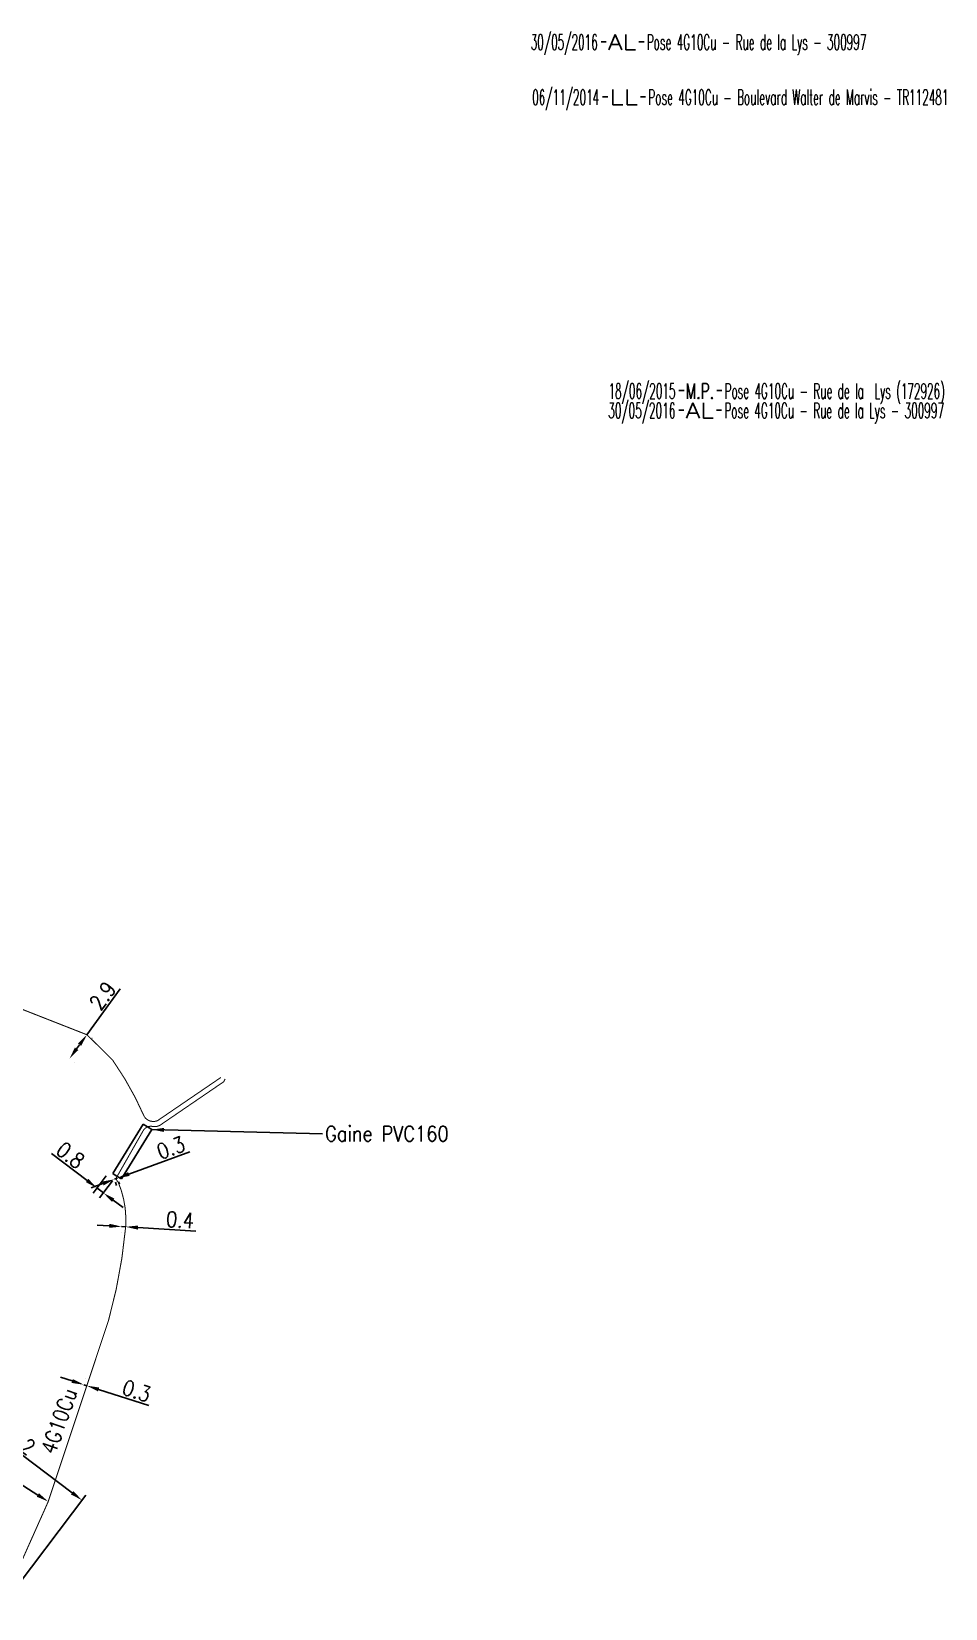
# Model space of a CAD drawing. Header units: millimetres. Extents: x 81122 to 82000, y 143040 to 144000.
# Drawn here: x 81891.7 to 81981.1, y 143613 to 143767.2 of the extents above; entities that cross this region are included whole.
import ezdxf
from ezdxf.enums import TextEntityAlignment as Align

# ---------------------------------------------------------------- set-up
doc = ezdxf.new("R2010")
doc.units = ezdxf.units.MM
doc.header["$PDMODE"] = 34
doc.linetypes.add('E_ST_Cu', pattern=[2000, 1000, 1000])
doc.layers.get('0').update_dxf_attribs({"linetype": 'CONTINUOUS'})
doc.layers.get('DEFPOINTS').update_dxf_attribs({"linetype": 'CONTINUOUS'})
for name, color, linetype in [('E_100', 3, 'CONTINUOUS'), ('E_400', 7, 'CONTINUOUS'), ('E_910', 7, 'CONTINUOUS')]:
    doc.layers.add(name, color=color, linetype=linetype)
doc.styles.get("Standard").update_dxf_attribs({"font": 'romans.shx', "width": 0.85})
doc.dimstyles.get("Standard").update_dxf_attribs({"dimtxt": 1.5, "dimasz": 1.2, "dimexe": 0.625, "dimexo": 0.625, "dimgap": 0.25, "dimtad": 1, "dimdec": 1, "dimzin": 0, "dimdsep": 46, "dimtxsty": 'Standard', "dimcen": -0.5, "dimadec": 0, "dimazin": 0, "dimtfac": 1, "dimtdec": 1, "dimtmove": 0, "dimatfit": 3, "dimfxl": 0, "dimtolj": 1, "dimtzin": 0, "dimarcsym": 0})

# ---------------------------------------------------------------- blocks, each defined once
blk = doc.blocks.new('*D63')
at = {"layer": 'DEFPOINTS', "color": 0, "linetype": 'Continuous', "transparency": 16777216}
for p in [(81897.11, 143669.09), (81895.4, 143666.75), (81895.41, 143666.74)]:
    blk.add_point(p, dxfattribs=at)
at = {"layer": 'E_100', "color": 0, "linetype": 'Continuous', "lineweight": -2, "transparency": 16777216}
for p, q in [((81897.12, 143669.08), (81900.38, 143673.56)), ((81897.61, 143668.72), (81897.62, 143668.72)), ((81896.11, 143667.71), (81896.41, 143668.11)), ((81895.9, 143666.38), (81895.91, 143666.37))]:
    blk.add_line(p, q, dxfattribs=at)
at = {"layer": 'E_100', "color": 0, "linetype": 'Continuous', "transparency": 16777216}
for points in [[(81896.25, 143668.23), (81896.57, 143668), (81897.12, 143669.08)], [(81895.95, 143667.83), (81896.28, 143667.59), (81895.41, 143666.74)]]:
    blk.add_solid(points, dxfattribs=at)
at = {"layer": 'E_100', "color": 0, "linetype": 'Continuous', "transparency": 16777216, "insert": (81898.66, 143672.89), "char_height": 1.5, "attachment_point": 5, "rotation": 53.8618}
blk.add_mtext('\\A1;2.9', dxfattribs=at)
blk = doc.blocks.new('*D64')
at = {"layer": 'DEFPOINTS', "color": 0, "linetype": 'Continuous', "transparency": 16777216}
for p in [(81900.51, 143650.33), (81900.51, 143650.33), (81900.91, 143650.3)]:
    blk.add_point(p, dxfattribs=at)
at = {"layer": 'E_100', "color": 0, "linetype": 'Continuous', "lineweight": -2, "transparency": 16777216}
for p, q in [((81899.31, 143650.4), (81898.12, 143650.47)), ((81900.51, 143650.33), (81900.91, 143650.3)), ((81902.11, 143650.23), (81907.78, 143649.88)), ((81900.47, 143649.7), (81900.47, 143649.7)), ((81900.87, 143649.68), (81900.87, 143649.68))]:
    blk.add_line(p, q, dxfattribs=at)
at = {"layer": 'E_100', "color": 0, "linetype": 'Continuous', "transparency": 16777216}
for points in [[(81899.33, 143650.6), (81899.3, 143650.2), (81900.51, 143650.33)], [(81902.12, 143650.43), (81902.1, 143650.03), (81900.91, 143650.3)]]:
    blk.add_solid(points, dxfattribs=at)
at = {"layer": 'E_100', "color": 0, "linetype": 'Continuous', "transparency": 16777216, "insert": (81906.23, 143650.98), "char_height": 1.5, "attachment_point": 5, "rotation": 356.4656}
blk.add_mtext('\\A1;0.4', dxfattribs=at)
blk = doc.blocks.new('*D65')
at = {"layer": 'DEFPOINTS', "color": 0, "linetype": 'Continuous', "transparency": 16777216}
for p in [(81899.36, 143655.78), (81900, 143655.3), (81898.1, 143654.11)]:
    blk.add_point(p, dxfattribs=at)
at = {"layer": 'E_400', "color": 0, "linetype": 'Continuous', "lineweight": -2, "transparency": 16777216}
for p, q in [((81897.14, 143654.83), (81893.66, 143657.47)), ((81898.99, 143655.28), (81897.72, 143653.61)), ((81899.62, 143654.8), (81898.36, 143653.13)), ((81898.73, 143653.62), (81898.1, 143654.11)), ((81899.69, 143652.9), (81900.65, 143652.18))]:
    blk.add_line(p, q, dxfattribs=at)
at = {"layer": 'E_400', "color": 0, "linetype": 'Continuous', "transparency": 16777216}
for points in [[(81897.26, 143654.99), (81897.02, 143654.67), (81898.1, 143654.11)], [(81899.81, 143653.06), (81899.57, 143652.74), (81898.73, 143653.62)]]:
    blk.add_solid(points, dxfattribs=at)
at = {"layer": 'E_400', "color": 0, "linetype": 'Continuous', "transparency": 16777216, "insert": (81895.52, 143657.31), "char_height": 1.5, "attachment_point": 5, "rotation": 322.8576}
blk.add_mtext('\\A1;0.8', dxfattribs=at)
blk = doc.blocks.new('*D66')
at = {"layer": 'DEFPOINTS', "color": 0, "linetype": 'Continuous', "transparency": 16777216}
for p in [(81896.83, 143634.86), (81896.83, 143634.86), (81897.11, 143634.77)]:
    blk.add_point(p, dxfattribs=at)
at = {"layer": 'E_100', "color": 0, "linetype": 'Continuous', "lineweight": -2, "transparency": 16777216}
for p, q in [((81895.69, 143635.23), (81894.54, 143635.59)), ((81896.83, 143634.86), (81897.11, 143634.77)), ((81897.02, 143635.46), (81897.02, 143635.46)), ((81897.31, 143635.36), (81897.31, 143635.36)), ((81898.26, 143634.4), (81903.19, 143632.82))]:
    blk.add_line(p, q, dxfattribs=at)
at = {"layer": 'E_100', "color": 0, "linetype": 'Continuous', "transparency": 16777216}
for points in [[(81895.75, 143635.42), (81895.62, 143635.04), (81896.83, 143634.86)], [(81898.32, 143634.59), (81898.2, 143634.21), (81897.11, 143634.77)]]:
    blk.add_solid(points, dxfattribs=at)
at = {"layer": 'E_100', "color": 0, "linetype": 'Continuous', "transparency": 16777216, "insert": (81901.98, 143634.26), "char_height": 1.5, "attachment_point": 5, "rotation": 342.2123}
blk.add_mtext('\\A1;0.3', dxfattribs=at)
blk = doc.blocks.new('*D67')
at = {"layer": 'DEFPOINTS', "color": 0, "linetype": 'Continuous', "transparency": 16777216}
for p in [(81880.92, 143631.29), (81880.92, 143631.29), (81893.34, 143623.44)]:
    blk.add_point(p, dxfattribs=at)
at = {"layer": 'E_100', "color": 0, "linetype": 'Continuous', "lineweight": -2, "transparency": 16777216}
blk.add_line((81892.33, 143624.08), (81881.93, 143630.65), dxfattribs=at)
at = {"layer": 'E_100', "color": 0, "linetype": 'Continuous', "transparency": 16777216}
for points in [[(81882.04, 143630.82), (81881.82, 143630.48), (81880.92, 143631.29)], [(81892.43, 143624.25), (81892.22, 143623.91), (81893.34, 143623.44)]]:
    blk.add_solid(points, dxfattribs=at)
at = {"layer": 'E_100', "color": 0, "linetype": 'Continuous', "transparency": 16777216, "insert": (81887.66, 143628.21), "char_height": 1.5, "attachment_point": 5, "rotation": 327.6906}
blk.add_mtext('\\A1;14.7', dxfattribs=at)
blk = doc.blocks.new('*D73')
at = {"layer": 'DEFPOINTS', "color": 0, "linetype": 'Continuous', "transparency": 16777216}
for p in [(81899.69, 143655.26), (81900, 143655.3), (81900.09, 143655.05)]:
    blk.add_point(p, dxfattribs=at)
at = {"layer": 'E_400', "color": 0, "linetype": 'Continuous', "lineweight": -2, "transparency": 16777216}
for p, q in [((81901.22, 143655.46), (81907.17, 143657.63)), ((81899.81, 143654.95), (81900.09, 143655.05)), ((81898.68, 143654.54), (81897.55, 143654.13)), ((81899.91, 143654.67), (81900.02, 143654.36)), ((81900.22, 143654.71), (81900.3, 143654.47))]:
    blk.add_line(p, q, dxfattribs=at)
at = {"layer": 'E_400', "color": 0, "linetype": 'Continuous', "transparency": 16777216}
for points in [[(81898.61, 143654.73), (81898.75, 143654.35), (81899.81, 143654.95)], [(81901.15, 143655.65), (81901.29, 143655.28), (81900.09, 143655.05)]]:
    blk.add_solid(points, dxfattribs=at)
at = {"layer": 'E_400', "color": 0, "linetype": 'Continuous', "transparency": 16777216, "insert": (81905.34, 143658.03), "char_height": 1.5, "attachment_point": 5, "rotation": 20}
blk.add_mtext('\\A1;0.3', dxfattribs=at)
blk = doc.blocks.new('*D74')
at = {"layer": 'DEFPOINTS', "color": 0, "linetype": 'Continuous', "transparency": 16777216}
for p in [(81882.77, 143633.75), (81882.91, 143633.94), (81888.71, 143613.06)]:
    blk.add_point(p, dxfattribs=at)
at = {"layer": 'E_100', "color": 0, "linetype": 'Continuous', "lineweight": -2, "transparency": 16777216}
for p, q in [((81883.15, 143634.25), (81883.29, 143634.44)), ((81895.68, 143624.3), (81883.87, 143633.21)), ((81889.08, 143613.56), (81897.02, 143624.07))]:
    blk.add_line(p, q, dxfattribs=at)
at = {"layer": 'E_100', "color": 0, "linetype": 'Continuous', "transparency": 16777216}
for points in [[(81883.99, 143633.37), (81883.75, 143633.05), (81882.91, 143633.94)], [(81895.8, 143624.46), (81895.56, 143624.14), (81896.64, 143623.57)]]:
    blk.add_solid(points, dxfattribs=at)
at = {"layer": 'E_100', "color": 0, "linetype": 'Continuous', "transparency": 16777216, "insert": (81890.27, 143629.63), "char_height": 1.5, "attachment_point": 5, "rotation": 322.9517}
blk.add_mtext('\\A1;17.2', dxfattribs=at)
blk = doc.blocks.new('GIS_MODF')
at = {"color": 0, "linetype": 'Continuous', "flags": 128}
for points in [[(-2.18, -0.01), (-1.68, -0.01)], [(1.52, -0.01), (2.02, -0.01)]]:
    blk.add_lwpolyline(points, dxfattribs=at)
at = {"color": 0, "linetype": 'Continuous', "width": 0.5}
blk.add_attdef('DATE', text='', height=1.5, dxfattribs=at).set_placement((-2.5, -0.8), align=Align.RIGHT)
at = {"color": 0, "linetype": 'Continuous', "width": 1.771291}
blk.add_attdef('USER', text='', height=1.5, dxfattribs=at).set_placement((-1.51, -0.8), (1.28, -0.8), align=Align.FIT)
at = {"color": 0, "linetype": 'Continuous', "width": 0.5}
blk.add_attdef('DESC', (2.29, -0.8), '', height=1.5, dxfattribs=at)

msp = doc.modelspace()

# ---------------------------------------------------------------- linework, layer by layer
at = {"layer": 'E_100', "linetype": 'E_ST_Cu', "const_width": 0.1, "flags": 128}
for points in [[(81858.12, 143665.16), (81855.98, 143666.77), (81858.29, 143669.85), (81860.14, 143672.35, -0.201247), (81868.68, 143676.63, -0.113896), (81882.46, 143675.39), (81882.46, 143675.39), (81890.03, 143671.87), (81897.11, 143669.09, -0.007243), (81899.66, 143666.57, -0.050151), (81902.75, 143661.04, 0.334411), (81904.02, 143660.68), (81910.22, 143664.91)], [(81910.63, 143664.77), (81910.51, 143664.5), (81904.26, 143660.23, -0.15047), (81903.58, 143660.11, 0.30932), (81902.66, 143659.77), (81901.06, 143656.96), (81900.08, 143655.24, 0.427406), (81900.16, 143654.72, -0.119396), (81900.91, 143650.3, -0.045923), (81899.23, 143641.14), (81897.11, 143634.77), (81893.34, 143623.44), (81888.71, 143613.06), (81879.32, 143620.34), (81877.54, 143621.71)]]:
    msp.add_lwpolyline(points, format="xyb", dxfattribs=at)
at = {"layer": 'E_400', "color": 7}
for p, q in [((81899.66, 143655.51), (81902.61, 143660.33)), ((81900.51, 143654.98), (81903.46, 143659.81)), ((81902.61, 143660.33), (81903.03, 143660.07)), ((81903.46, 143659.81), (81903.03, 143660.07)), ((81899.66, 143655.51), (81900.09, 143655.24)), ((81900.51, 143654.98), (81900.09, 143655.24))]:
    msp.add_line(p, q, dxfattribs=at)

# ---------------------------------------------------------------- block references
at = {"layer": 'E_100', "linetype": 'Continuous'}
ref = msp.add_blockref('GIS_MODF', (81949.72, 143760.8), dxfattribs=at)
ref.add_attrib('DATE', '06/11/2014', dxfattribs={"layer": '0', "color": 0, "linetype": 'Continuous', "height": 1.5, "width": 0.5}).set_placement((81947.21, 143760), align=Align.RIGHT)
ref.add_attrib('USER', 'LL', dxfattribs={"layer": '0', "color": 0, "linetype": 'Continuous', "height": 1.5, "width": 1.180861}).set_placement((81948.21, 143760), (81950.99, 143760), align=Align.FIT)
ref.add_attrib('DESC', 'Pose 4G10Cu - Boulevard Walter de Marvis - TR112481', (81952.01, 143760), dxfattribs={"layer": '0', "color": 0, "linetype": 'Continuous', "height": 1.5, "width": 0.5})
at = {"layer": 'E_910', "linetype": 'Continuous'}
ref = msp.add_blockref('GIS_MODF', (81949.57, 143766.19), dxfattribs=at)
ref.add_attrib('DATE', '30/05/2016', dxfattribs={"layer": '0', "color": 0, "linetype": 'Continuous', "height": 1.5, "width": 0.5}).set_placement((81947.07, 143765.4), align=Align.RIGHT)
ref.add_attrib('USER', 'AL', dxfattribs={"layer": '0', "color": 0, "linetype": 'Continuous', "height": 1.5, "width": 1.14613}).set_placement((81948.07, 143765.4), (81950.85, 143765.4), align=Align.FIT)
ref.add_attrib('DESC', 'Pose 4G10Cu - Rue de la Lys - 300997', (81951.86, 143765.4), dxfattribs={"layer": '0', "color": 0, "linetype": 'Continuous', "height": 1.5, "width": 0.5})
at = {"layer": 'E_910', "color": 3, "linetype": 'Continuous'}
ref = msp.add_blockref('GIS_MODF', (81957.18, 143732.08), dxfattribs=at)
ref.add_attrib('DATE', '18/06/2015', dxfattribs={"layer": '0', "color": 0, "linetype": 'Continuous', "height": 1.5, "width": 0.5}).set_placement((81954.67, 143731.28), align=Align.RIGHT)
ref.add_attrib('USER', 'M.P.', dxfattribs={"layer": '0', "color": 0, "linetype": 'Continuous', "height": 1.5, "width": 0.638826}).set_placement((81955.67, 143731.28), (81958.45, 143731.28), align=Align.FIT)
ref.add_attrib('DESC', 'Pose 4G10Cu - Rue de la  Lys (172926)', (81959.46, 143731.28), dxfattribs={"layer": '0', "color": 0, "linetype": 'Continuous', "height": 1.5, "width": 0.5})
at = {"layer": 'E_910', "linetype": 'Continuous'}
ref = msp.add_blockref('GIS_MODF', (81957.16, 143730.17), dxfattribs=at)
ref.add_attrib('DATE', '30/05/2016', dxfattribs={"layer": '0', "color": 0, "linetype": 'Continuous', "height": 1.5, "width": 0.5}).set_placement((81954.65, 143729.37), align=Align.RIGHT)
ref.add_attrib('USER', 'AL', dxfattribs={"layer": '0', "color": 0, "linetype": 'Continuous', "height": 1.5, "width": 1.14613}).set_placement((81955.65, 143729.37), (81958.43, 143729.37), align=Align.FIT)
ref.add_attrib('DESC', 'Pose 4G10Cu - Rue de la Lys - 300997', (81959.45, 143729.37), dxfattribs={"layer": '0', "color": 0, "linetype": 'Continuous', "height": 1.5, "width": 0.5})

# ---------------------------------------------------------------- texts
at = {"layer": 'E_100', "linetype": 'Continuous', "width": 0.85}
msp.add_text('4G10Cu', height=1.5, rotation=70.498, dxfattribs=at).set_placement((81894.39, 143631.32), align=Align.MIDDLE)
at = {"layer": 'E_400', "linetype": 'Continuous', "insert": (81920.41, 143660.16), "char_height": 1.5, "width": 18.7475, "attachment_point": 1}
msp.add_mtext('Gaine PVC160 ', dxfattribs=at)

# ---------------------------------------------------------------- dimensions: what is measured, and where the dimension line sits
at = {"layer": 'E_100', "linetype": 'Continuous'}
for base, p1, p2, angle, picture, middle, dimtype in [((81895.41, 143666.74), (81897.11, 143669.09), (81895.4, 143666.75), 233.8618, '*D63', (81899.47, 143672.3), 161), ((81900.51, 143650.33), (81900.91, 143650.3), (81900.51, 143650.33), 176.4656, '*D64', (81906.17, 143649.98), 161), ((81896.83, 143634.86), (81897.11, 143634.77), (81896.83, 143634.86), 162.2123, '*D66', (81901.68, 143633.31), 161), ((81882.91, 143633.94), (81888.71, 143613.06), (81882.77, 143633.75), 322.9517, '*D74', (81889.67, 143628.84), 160)]:
    dim = msp.add_linear_dim(base=base, p1=p1, p2=p2, angle=angle, dimstyle='Standard', dxfattribs=at)
    dim.commit()
    dim.dimension.update_dxf_attribs({"geometry": picture, "text_midpoint": middle, "dimtype": dimtype})
dim = msp.add_aligned_dim(p1=(81893.34, 143623.44), p2=(81880.92, 143631.29), distance=0, dimstyle='Standard', dxfattribs=at)
dim.commit()
dim.dimension.update_dxf_attribs({"geometry": '*D67', "text_midpoint": (81887.66, 143628.21)})
at = {"layer": 'E_400', "linetype": 'Continuous'}
for base, p1, p2, angle, picture, middle, dimtype in [((81900.09, 143655.05), (81899.69, 143655.26), (81900, 143655.3), 20, '*D73', (81905.68, 143657.09), 160), ((81898.1, 143654.11), (81900, 143655.3), (81899.36, 143655.78), 142.8576, '*D65', (81894.92, 143656.51), 161)]:
    dim = msp.add_linear_dim(base=base, p1=p1, p2=p2, angle=angle, dimstyle='Standard', dxfattribs=at)
    dim.commit()
    dim.dimension.update_dxf_attribs({"geometry": picture, "text_midpoint": middle, "dimtype": dimtype})

# ---------------------------------------------------------------- leaders
at = {"layer": 'E_400', "linetype": 'Continuous', "annotation_type": 0, "has_hookline": 1, "hookline_direction": 0, "text_width": 13.36}
msp.add_leader([(81903.46, 143659.81), (81920.16, 143659.41)], dimstyle='Standard', override={"dimgap": 0.25, "dimtad": 0}, dxfattribs=at)

doc.saveas('drawing.dxf')
